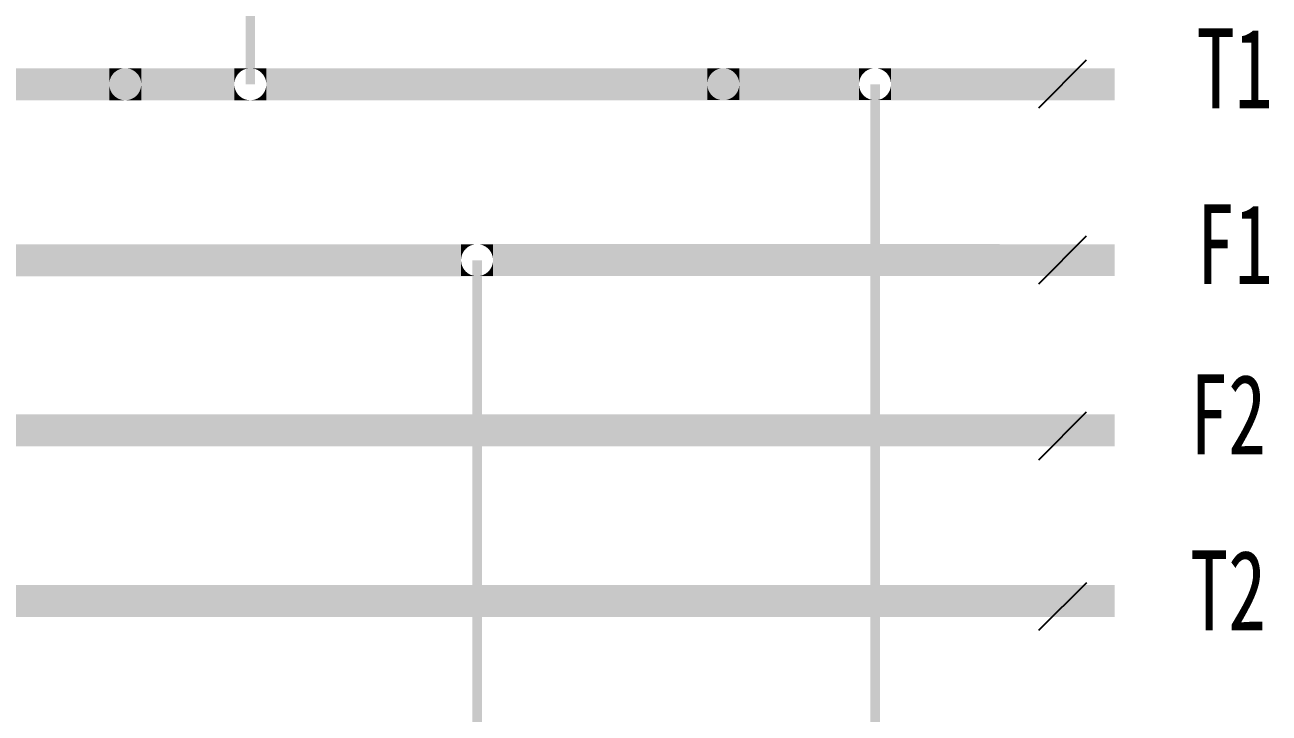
# Model space of a CAD drawing. Header units: millimetres. Extents: x 10667 to 23854, y -3427 to -2899.
# Drawn here: x 11952.6 to 12030.4, y -3180.7 to -3137.6 of the extents above; entities that cross this region are included whole.
import ezdxf

# ---------------------------------------------------------------- set-up
doc = ezdxf.new("R2010")
doc.units = ezdxf.units.MM
doc.header["$LTSCALE"] = 10
doc.layers.add('设备编号', color=2, linetype='Continuous')
doc.layers.add('连 接 线', color=1, linetype='Continuous')
doc.styles.add('HZ', font='SimSun.ttf', dxfattribs={"width": 0.7})

msp = doc.modelspace()

# ---------------------------------------------------------------- linework, layer by layer
at = {"layer": '连 接 线', "color": 3}
for p, q in [((12018.996, -3139.839), (12015.996, -3142.839)), ((12018.996, -3150.839), (12015.996, -3153.839)), ((12018.996, -3150.839), (12015.996, -3153.839)), ((12018.996, -3161.839), (12015.996, -3164.839)), ((12018.997, -3172.504), (12015.997, -3175.504))]:
    msp.add_line(p, q, dxfattribs=at)
at = {"layer": '连 接 线'}
for points, const_width in [([(11966.68, -3132.686), (11966.68, -3141.339)], 0.6), ([(12005.775, -3182.436), (12005.775, -3141.34)], 0.6), ([(11944.853, -3152.341), (11979.87, -3152.34)], 2), ([(11981.87, -3152.338), (12019.617, -3152.339)], 2), ([(12019.617, -3152.339), (12005.796, -3152.339)], 2), ([(11980.87, -3182.436), (11980.87, -3152.34)], 0.6), ([(11984.819, -3162.983), (11936.778, -3162.986)], 2), ([(12019.608, -3162.983), (11984.819, -3162.983)], 2), ([(12020.769, -3162.983), (12019.608, -3162.983)], 2), ([(11958.855, -3173.65), (11882.844, -3173.652)], 2), ([(12001.312, -3173.648), (11958.855, -3173.651)], 2), ([(11998.777, -3173.648), (12020.769, -3173.648)], 2), ([(12020.769, -3173.642), (12000.777, -3173.648)], 2), ([(12020.769, -3173.648), (12001.312, -3173.648)], 2)]:
    msp.add_lwpolyline(points, dxfattribs=dict(at, const_width=const_width))
at = {"layer": '连 接 线', "color": 1, "const_width": 2}
for points in [[(11932.189, -3141.339), (11961.476, -3141.339)], [(11959.855, -3141.339), (11965.682, -3141.339)], [(11967.68, -3141.339), (12001.312, -3141.339)], [(12001.312, -3141.339), (12004.776, -3141.339)], [(12006.764, -3141.339), (12020.769, -3141.339)], [(12001.897, -3152.339), (12020.769, -3152.339)]]:
    msp.add_lwpolyline(points, dxfattribs=at)
at = {"layer": '连 接 线'}
for points in [[(11957.855, -3140.34), (11958.855, -3140.34), (11957.855, -3140.343), (11958.942, -3140.343)], [(11957.855, -3140.343), (11958.767, -3140.343), (11957.855, -3140.34), (11958.855, -3140.34)], [(11957.855, -3140.343), (11958.942, -3140.343), (11957.855, -3140.355), (11959.028, -3140.355)], [(11957.855, -3140.355), (11958.681, -3140.355), (11957.855, -3140.343), (11958.767, -3140.343)], [(11957.855, -3140.374), (11958.596, -3140.374), (11957.855, -3140.355), (11958.681, -3140.355)], [(11957.855, -3140.4), (11958.513, -3140.4), (11957.855, -3140.374), (11958.596, -3140.374)], [(11957.855, -3140.433), (11958.432, -3140.433), (11957.855, -3140.4), (11958.513, -3140.4)], [(11957.855, -3140.474), (11958.355, -3140.474), (11957.855, -3140.433), (11958.432, -3140.433)], [(11957.855, -3140.52), (11958.281, -3140.52), (11957.855, -3140.474), (11958.355, -3140.474)], [(11957.855, -3140.574), (11958.212, -3140.574), (11957.855, -3140.52), (11958.281, -3140.52)], [(11957.855, -3140.633), (11958.147, -3140.633), (11957.855, -3140.574), (11958.212, -3140.574)], [(11957.855, -3140.697), (11958.088, -3140.697), (11957.855, -3140.633), (11958.147, -3140.633)], [(11957.855, -3140.766), (11958.035, -3140.766), (11957.855, -3140.697), (11958.088, -3140.697)], [(11957.855, -3140.84), (11957.989, -3140.84), (11957.855, -3140.766), (11958.035, -3140.766)], [(11957.855, -3140.917), (11957.948, -3140.917), (11957.855, -3140.84), (11957.989, -3140.84)], [(11957.855, -3140.998), (11957.915, -3140.998), (11957.855, -3140.917), (11957.948, -3140.917)], [(11958.942, -3140.343), (11959.855, -3140.343), (11958.855, -3140.34), (11959.855, -3140.34)], [(11959.028, -3140.355), (11959.855, -3140.355), (11958.942, -3140.343), (11959.855, -3140.343)], [(11959.113, -3140.374), (11959.855, -3140.374), (11959.028, -3140.355), (11959.855, -3140.355)], [(11959.197, -3140.4), (11959.855, -3140.4), (11959.113, -3140.374), (11959.855, -3140.374)], [(11959.277, -3140.433), (11959.855, -3140.433), (11959.197, -3140.4), (11959.855, -3140.4)], [(11959.355, -3140.474), (11959.855, -3140.474), (11959.277, -3140.433), (11959.855, -3140.433)], [(11959.428, -3140.52), (11959.855, -3140.52), (11959.355, -3140.474), (11959.855, -3140.474)], [(11959.497, -3140.574), (11959.855, -3140.574), (11959.428, -3140.52), (11959.855, -3140.52)], [(11959.562, -3140.633), (11959.855, -3140.633), (11959.497, -3140.574), (11959.855, -3140.574)], [(11959.621, -3140.697), (11959.855, -3140.697), (11959.562, -3140.633), (11959.855, -3140.633)], [(11959.674, -3140.766), (11959.855, -3140.766), (11959.621, -3140.697), (11959.855, -3140.697)], [(11959.721, -3140.84), (11959.855, -3140.84), (11959.674, -3140.766), (11959.855, -3140.766)], [(11959.761, -3140.917), (11959.855, -3140.917), (11959.721, -3140.84), (11959.855, -3140.84)], [(11959.794, -3140.998), (11959.855, -3140.998), (11959.761, -3140.917), (11959.855, -3140.917)], [(11966.68, -3140.339), (11965.68, -3140.339), (11966.593, -3140.342), (11965.68, -3140.342)], [(11965.68, -3140.34), (11966.68, -3140.34), (11965.68, -3140.343), (11966.767, -3140.343)], [(11965.68, -3140.343), (11966.593, -3140.343), (11965.68, -3140.34), (11966.68, -3140.34)], [(11965.68, -3140.34), (11966.68, -3140.34), (11965.68, -3140.343), (11966.767, -3140.343)], [(11965.68, -3140.343), (11966.593, -3140.343), (11965.68, -3140.34), (11966.68, -3140.34)], [(11966.593, -3140.342), (11965.68, -3140.342), (11966.507, -3140.354), (11965.68, -3140.354)], [(11965.68, -3140.343), (11966.767, -3140.343), (11965.68, -3140.355), (11966.854, -3140.355)], [(11965.68, -3140.355), (11966.507, -3140.355), (11965.68, -3140.343), (11966.593, -3140.343)], [(11965.68, -3140.343), (11966.767, -3140.343), (11965.68, -3140.355), (11966.854, -3140.355)], [(11965.68, -3140.355), (11966.507, -3140.355), (11965.68, -3140.343), (11966.593, -3140.343)], [(11966.507, -3140.354), (11965.68, -3140.354), (11966.421, -3140.373), (11965.68, -3140.373)], [(11965.68, -3140.374), (11966.421, -3140.374), (11965.68, -3140.355), (11966.507, -3140.355)], [(11965.68, -3140.374), (11966.421, -3140.374), (11965.68, -3140.355), (11966.507, -3140.355)], [(11966.421, -3140.373), (11965.68, -3140.373), (11966.338, -3140.399), (11965.68, -3140.399)], [(11965.68, -3140.4), (11966.338, -3140.4), (11965.68, -3140.374), (11966.421, -3140.374)], [(11965.68, -3140.4), (11966.338, -3140.4), (11965.68, -3140.374), (11966.421, -3140.374)], [(11966.338, -3140.399), (11965.68, -3140.399), (11966.258, -3140.432), (11965.68, -3140.432)], [(11965.68, -3140.433), (11966.258, -3140.433), (11965.68, -3140.4), (11966.338, -3140.4)], [(11965.68, -3140.433), (11966.258, -3140.433), (11965.68, -3140.4), (11966.338, -3140.4)], [(11966.258, -3140.432), (11965.68, -3140.432), (11966.18, -3140.473), (11965.68, -3140.473)], [(11965.68, -3140.474), (11966.18, -3140.474), (11965.68, -3140.433), (11966.258, -3140.433)], [(11965.68, -3140.474), (11966.18, -3140.474), (11965.68, -3140.433), (11966.258, -3140.433)], [(11966.18, -3140.473), (11965.68, -3140.473), (11966.107, -3140.519), (11965.68, -3140.519)], [(11965.68, -3140.52), (11966.107, -3140.52), (11965.68, -3140.474), (11966.18, -3140.474)], [(11965.68, -3140.52), (11966.107, -3140.52), (11965.68, -3140.474), (11966.18, -3140.474)], [(11966.107, -3140.519), (11965.68, -3140.519), (11966.037, -3140.573), (11965.68, -3140.573)], [(11965.68, -3140.574), (11966.037, -3140.574), (11965.68, -3140.52), (11966.107, -3140.52)], [(11965.68, -3140.574), (11966.037, -3140.574), (11965.68, -3140.52), (11966.107, -3140.52)], [(11966.037, -3140.573), (11965.68, -3140.573), (11965.973, -3140.632), (11965.68, -3140.632)], [(11965.68, -3140.633), (11965.973, -3140.633), (11965.68, -3140.574), (11966.037, -3140.574)], [(11965.68, -3140.633), (11965.973, -3140.633), (11965.68, -3140.574), (11966.037, -3140.574)], [(11965.973, -3140.632), (11965.68, -3140.632), (11965.914, -3140.696), (11965.68, -3140.696)], [(11965.68, -3140.697), (11965.914, -3140.697), (11965.68, -3140.633), (11965.973, -3140.633)], [(11965.68, -3140.697), (11965.914, -3140.697), (11965.68, -3140.633), (11965.973, -3140.633)], [(11965.914, -3140.696), (11965.68, -3140.696), (11965.861, -3140.765), (11965.68, -3140.765)], [(11965.68, -3140.766), (11965.861, -3140.766), (11965.68, -3140.697), (11965.914, -3140.697)], [(11965.68, -3140.766), (11965.861, -3140.766), (11965.68, -3140.697), (11965.914, -3140.697)], [(11965.861, -3140.765), (11965.68, -3140.765), (11965.814, -3140.839), (11965.68, -3140.839)], [(11965.68, -3140.84), (11965.814, -3140.84), (11965.68, -3140.766), (11965.861, -3140.766)], [(11965.68, -3140.84), (11965.814, -3140.84), (11965.68, -3140.766), (11965.861, -3140.766)], [(11965.814, -3140.839), (11965.68, -3140.839), (11965.774, -3140.916), (11965.68, -3140.916)], [(11965.68, -3140.917), (11965.774, -3140.917), (11965.68, -3140.84), (11965.814, -3140.84)], [(11965.68, -3140.917), (11965.774, -3140.917), (11965.68, -3140.84), (11965.814, -3140.84)], [(11965.774, -3140.916), (11965.68, -3140.916), (11965.741, -3140.997), (11965.68, -3140.997)], [(11965.68, -3140.998), (11965.741, -3140.998), (11965.68, -3140.917), (11965.774, -3140.917)], [(11965.68, -3140.998), (11965.741, -3140.998), (11965.68, -3140.917), (11965.774, -3140.917)], [(11967.68, -3140.342), (11966.767, -3140.342), (11967.68, -3140.339), (11966.68, -3140.339)], [(11966.767, -3140.343), (11967.68, -3140.343), (11966.68, -3140.34), (11967.68, -3140.34)], [(11966.767, -3140.343), (11967.68, -3140.343), (11966.68, -3140.34), (11967.68, -3140.34)], [(11967.68, -3140.354), (11966.854, -3140.354), (11967.68, -3140.342), (11966.767, -3140.342)], [(11966.854, -3140.355), (11967.68, -3140.355), (11966.767, -3140.343), (11967.68, -3140.343)], [(11966.854, -3140.355), (11967.68, -3140.355), (11966.767, -3140.343), (11967.68, -3140.343)], [(11967.68, -3140.373), (11966.939, -3140.373), (11967.68, -3140.354), (11966.854, -3140.354)], [(11966.939, -3140.374), (11967.68, -3140.374), (11966.854, -3140.355), (11967.68, -3140.355)], [(11966.939, -3140.374), (11967.68, -3140.374), (11966.854, -3140.355), (11967.68, -3140.355)], [(11967.68, -3140.399), (11967.022, -3140.399), (11967.68, -3140.373), (11966.939, -3140.373)], [(11967.022, -3140.4), (11967.68, -3140.4), (11966.939, -3140.374), (11967.68, -3140.374)], [(11967.022, -3140.4), (11967.68, -3140.4), (11966.939, -3140.374), (11967.68, -3140.374)], [(11967.68, -3140.432), (11967.103, -3140.432), (11967.68, -3140.399), (11967.022, -3140.399)], [(11967.103, -3140.433), (11967.68, -3140.433), (11967.022, -3140.4), (11967.68, -3140.4)], [(11967.103, -3140.433), (11967.68, -3140.433), (11967.022, -3140.4), (11967.68, -3140.4)], [(11967.68, -3140.473), (11967.18, -3140.473), (11967.68, -3140.432), (11967.103, -3140.432)], [(11967.18, -3140.474), (11967.68, -3140.474), (11967.103, -3140.433), (11967.68, -3140.433)], [(11967.18, -3140.474), (11967.68, -3140.474), (11967.103, -3140.433), (11967.68, -3140.433)], [(11967.68, -3140.519), (11967.254, -3140.519), (11967.68, -3140.473), (11967.18, -3140.473)], [(11967.254, -3140.52), (11967.68, -3140.52), (11967.18, -3140.474), (11967.68, -3140.474)], [(11967.254, -3140.52), (11967.68, -3140.52), (11967.18, -3140.474), (11967.68, -3140.474)], [(11967.68, -3140.573), (11967.323, -3140.573), (11967.68, -3140.519), (11967.254, -3140.519)], [(11967.323, -3140.574), (11967.68, -3140.574), (11967.254, -3140.52), (11967.68, -3140.52)], [(11967.323, -3140.574), (11967.68, -3140.574), (11967.254, -3140.52), (11967.68, -3140.52)], [(11967.68, -3140.632), (11967.387, -3140.632), (11967.68, -3140.573), (11967.323, -3140.573)], [(11967.387, -3140.633), (11967.68, -3140.633), (11967.323, -3140.574), (11967.68, -3140.574)], [(11967.387, -3140.633), (11967.68, -3140.633), (11967.323, -3140.574), (11967.68, -3140.574)], [(11967.68, -3140.696), (11967.446, -3140.696), (11967.68, -3140.632), (11967.387, -3140.632)], [(11967.446, -3140.697), (11967.68, -3140.697), (11967.387, -3140.633), (11967.68, -3140.633)], [(11967.446, -3140.697), (11967.68, -3140.697), (11967.387, -3140.633), (11967.68, -3140.633)], [(11967.68, -3140.765), (11967.499, -3140.765), (11967.68, -3140.696), (11967.446, -3140.696)], [(11967.499, -3140.766), (11967.68, -3140.766), (11967.446, -3140.697), (11967.68, -3140.697)], [(11967.499, -3140.766), (11967.68, -3140.766), (11967.446, -3140.697), (11967.68, -3140.697)], [(11967.68, -3140.839), (11967.546, -3140.839), (11967.68, -3140.765), (11967.499, -3140.765)], [(11967.546, -3140.84), (11967.68, -3140.84), (11967.499, -3140.766), (11967.68, -3140.766)], [(11967.546, -3140.84), (11967.68, -3140.84), (11967.499, -3140.766), (11967.68, -3140.766)], [(11967.68, -3140.916), (11967.587, -3140.916), (11967.68, -3140.839), (11967.546, -3140.839)], [(11967.587, -3140.917), (11967.68, -3140.917), (11967.546, -3140.84), (11967.68, -3140.84)], [(11967.587, -3140.917), (11967.68, -3140.917), (11967.546, -3140.84), (11967.68, -3140.84)], [(11967.68, -3140.997), (11967.62, -3140.997), (11967.68, -3140.916), (11967.587, -3140.916)], [(11967.62, -3140.998), (11967.68, -3140.998), (11967.587, -3140.917), (11967.68, -3140.917)], [(11967.62, -3140.998), (11967.68, -3140.998), (11967.587, -3140.917), (11967.68, -3140.917)], [(11995.279, -3140.339), (11996.279, -3140.339), (11995.279, -3140.342), (11996.366, -3140.342)], [(11995.279, -3140.342), (11996.192, -3140.342), (11995.279, -3140.339), (11996.279, -3140.339)], [(11995.279, -3140.342), (11996.366, -3140.342), (11995.279, -3140.354), (11996.452, -3140.354)], [(11995.279, -3140.354), (11996.105, -3140.354), (11995.279, -3140.342), (11996.192, -3140.342)], [(11995.279, -3140.373), (11996.02, -3140.373), (11995.279, -3140.354), (11996.105, -3140.354)], [(11995.279, -3140.399), (11995.937, -3140.399), (11995.279, -3140.373), (11996.02, -3140.373)], [(11995.279, -3140.432), (11995.856, -3140.432), (11995.279, -3140.399), (11995.937, -3140.399)], [(11995.279, -3140.473), (11995.779, -3140.473), (11995.279, -3140.432), (11995.856, -3140.432)], [(11995.279, -3140.519), (11995.705, -3140.519), (11995.279, -3140.473), (11995.779, -3140.473)], [(11995.279, -3140.573), (11995.636, -3140.573), (11995.279, -3140.519), (11995.705, -3140.519)], [(11995.279, -3140.632), (11995.572, -3140.632), (11995.279, -3140.573), (11995.636, -3140.573)], [(11995.279, -3140.696), (11995.513, -3140.696), (11995.279, -3140.632), (11995.572, -3140.632)], [(11995.279, -3140.765), (11995.46, -3140.765), (11995.279, -3140.696), (11995.513, -3140.696)], [(11995.279, -3140.839), (11995.413, -3140.839), (11995.279, -3140.765), (11995.46, -3140.765)], [(11995.279, -3140.916), (11995.372, -3140.916), (11995.279, -3140.839), (11995.413, -3140.839)], [(11995.279, -3140.997), (11995.339, -3140.997), (11995.279, -3140.916), (11995.372, -3140.916)], [(11996.366, -3140.342), (11997.279, -3140.342), (11996.279, -3140.339), (11997.279, -3140.339)], [(11996.452, -3140.354), (11997.279, -3140.354), (11996.366, -3140.342), (11997.279, -3140.342)], [(11996.538, -3140.373), (11997.279, -3140.373), (11996.452, -3140.354), (11997.279, -3140.354)], [(11996.621, -3140.399), (11997.279, -3140.399), (11996.538, -3140.373), (11997.279, -3140.373)], [(11996.701, -3140.432), (11997.279, -3140.432), (11996.621, -3140.399), (11997.279, -3140.399)], [(11996.779, -3140.473), (11997.279, -3140.473), (11996.701, -3140.432), (11997.279, -3140.432)], [(11996.852, -3140.519), (11997.279, -3140.519), (11996.779, -3140.473), (11997.279, -3140.473)], [(11996.922, -3140.573), (11997.279, -3140.573), (11996.852, -3140.519), (11997.279, -3140.519)], [(11996.986, -3140.632), (11997.279, -3140.632), (11996.922, -3140.573), (11997.279, -3140.573)], [(11997.045, -3140.696), (11997.279, -3140.696), (11996.986, -3140.632), (11997.279, -3140.632)], [(11997.098, -3140.765), (11997.279, -3140.765), (11997.045, -3140.696), (11997.279, -3140.696)], [(11997.145, -3140.839), (11997.279, -3140.839), (11997.098, -3140.765), (11997.279, -3140.765)], [(11997.185, -3140.916), (11997.279, -3140.916), (11997.145, -3140.839), (11997.279, -3140.839)], [(11997.218, -3140.997), (11997.279, -3140.997), (11997.185, -3140.916), (11997.279, -3140.916)], [(12004.774, -3140.339), (12005.774, -3140.339), (12004.774, -3140.342), (12005.861, -3140.342)], [(12004.774, -3140.342), (12005.687, -3140.342), (12004.774, -3140.339), (12005.774, -3140.339)], [(12004.774, -3140.342), (12005.861, -3140.342), (12004.774, -3140.354), (12005.948, -3140.354)], [(12004.774, -3140.354), (12005.6, -3140.354), (12004.774, -3140.342), (12005.687, -3140.342)], [(12004.774, -3140.373), (12005.515, -3140.373), (12004.774, -3140.354), (12005.6, -3140.354)], [(12004.774, -3140.399), (12005.432, -3140.399), (12004.774, -3140.373), (12005.515, -3140.373)], [(12004.774, -3140.432), (12005.351, -3140.432), (12004.774, -3140.399), (12005.432, -3140.399)], [(12004.774, -3140.473), (12005.274, -3140.473), (12004.774, -3140.432), (12005.351, -3140.432)], [(12004.774, -3140.519), (12005.2, -3140.519), (12004.774, -3140.473), (12005.274, -3140.473)], [(12004.774, -3140.573), (12005.131, -3140.573), (12004.774, -3140.519), (12005.2, -3140.519)], [(12004.774, -3140.632), (12005.067, -3140.632), (12004.774, -3140.573), (12005.131, -3140.573)], [(12004.774, -3140.696), (12005.008, -3140.696), (12004.774, -3140.632), (12005.067, -3140.632)], [(12004.774, -3140.765), (12004.955, -3140.765), (12004.774, -3140.696), (12005.008, -3140.696)], [(12004.774, -3140.839), (12004.908, -3140.839), (12004.774, -3140.765), (12004.955, -3140.765)], [(12004.774, -3140.916), (12004.868, -3140.916), (12004.774, -3140.839), (12004.908, -3140.839)], [(12004.774, -3140.997), (12004.834, -3140.997), (12004.774, -3140.916), (12004.868, -3140.916)], [(12005.861, -3140.342), (12006.774, -3140.342), (12005.774, -3140.339), (12006.774, -3140.339)], [(12005.948, -3140.354), (12006.774, -3140.354), (12005.861, -3140.342), (12006.774, -3140.342)], [(12006.033, -3140.373), (12006.774, -3140.373), (12005.948, -3140.354), (12006.774, -3140.354)], [(12006.116, -3140.399), (12006.774, -3140.399), (12006.033, -3140.373), (12006.774, -3140.373)], [(12006.197, -3140.432), (12006.774, -3140.432), (12006.116, -3140.399), (12006.774, -3140.399)], [(12006.274, -3140.473), (12006.774, -3140.473), (12006.197, -3140.432), (12006.774, -3140.432)], [(12006.347, -3140.519), (12006.774, -3140.519), (12006.274, -3140.473), (12006.774, -3140.473)], [(12006.417, -3140.573), (12006.774, -3140.573), (12006.347, -3140.519), (12006.774, -3140.519)], [(12006.481, -3140.632), (12006.774, -3140.632), (12006.417, -3140.573), (12006.774, -3140.573)], [(12006.54, -3140.696), (12006.774, -3140.696), (12006.481, -3140.632), (12006.774, -3140.632)], [(12006.593, -3140.765), (12006.774, -3140.765), (12006.54, -3140.696), (12006.774, -3140.696)], [(12006.64, -3140.839), (12006.774, -3140.839), (12006.593, -3140.765), (12006.774, -3140.765)], [(12006.68, -3140.916), (12006.774, -3140.916), (12006.64, -3140.839), (12006.774, -3140.839)], [(12006.714, -3140.997), (12006.774, -3140.997), (12006.68, -3140.916), (12006.774, -3140.916)], [(11957.855, -3141.081), (11957.889, -3141.081), (11957.855, -3140.998), (11957.915, -3140.998)], [(11957.855, -3141.166), (11957.87, -3141.166), (11957.855, -3141.081), (11957.889, -3141.081)], [(11957.855, -3141.252), (11957.858, -3141.252), (11957.855, -3141.166), (11957.87, -3141.166)], [(11957.855, -3141.34), (11957.855, -3141.34), (11957.855, -3141.252), (11957.858, -3141.252)], [(11957.855, -3141.34), (11957.855, -3141.34), (11957.855, -3141.427), (11957.858, -3141.427)], [(11957.855, -3141.427), (11957.858, -3141.427), (11957.855, -3141.513), (11957.87, -3141.513)], [(11957.855, -3141.513), (11957.87, -3141.513), (11957.855, -3141.598), (11957.889, -3141.598)], [(11957.855, -3141.598), (11957.889, -3141.598), (11957.855, -3141.682), (11957.915, -3141.682)], [(11957.855, -3141.682), (11957.915, -3141.682), (11957.855, -3141.762), (11957.948, -3141.762)], [(11959.761, -3141.762), (11959.855, -3141.762), (11959.794, -3141.682), (11959.855, -3141.682)], [(11959.82, -3141.081), (11959.855, -3141.081), (11959.794, -3140.998), (11959.855, -3140.998)], [(11959.794, -3141.682), (11959.855, -3141.682), (11959.82, -3141.598), (11959.855, -3141.598)], [(11959.839, -3141.166), (11959.855, -3141.166), (11959.82, -3141.081), (11959.855, -3141.081)], [(11959.82, -3141.598), (11959.855, -3141.598), (11959.839, -3141.513), (11959.855, -3141.513)], [(11959.851, -3141.252), (11959.855, -3141.252), (11959.839, -3141.166), (11959.855, -3141.166)], [(11959.839, -3141.513), (11959.855, -3141.513), (11959.851, -3141.427), (11959.855, -3141.427)], [(11959.855, -3141.34), (11959.855, -3141.34), (11959.851, -3141.252), (11959.855, -3141.252)], [(11959.851, -3141.427), (11959.855, -3141.427), (11959.855, -3141.34)], [(11965.741, -3140.997), (11965.68, -3140.997), (11965.714, -3141.08), (11965.68, -3141.08)], [(11965.68, -3141.081), (11965.714, -3141.081), (11965.68, -3140.998), (11965.741, -3140.998)], [(11965.68, -3141.081), (11965.714, -3141.081), (11965.68, -3140.998), (11965.741, -3140.998)], [(11965.714, -3141.08), (11965.68, -3141.08), (11965.695, -3141.165), (11965.68, -3141.165)], [(11965.68, -3141.166), (11965.695, -3141.166), (11965.68, -3141.081), (11965.714, -3141.081)], [(11965.68, -3141.166), (11965.695, -3141.166), (11965.68, -3141.081), (11965.714, -3141.081)], [(11965.695, -3141.165), (11965.68, -3141.165), (11965.684, -3141.251), (11965.68, -3141.251)], [(11965.68, -3141.252), (11965.684, -3141.252), (11965.68, -3141.166), (11965.695, -3141.166)], [(11965.68, -3141.252), (11965.684, -3141.252), (11965.68, -3141.166), (11965.695, -3141.166)], [(11965.684, -3141.251), (11965.68, -3141.251), (11965.68, -3141.339)], [(11965.68, -3141.34), (11965.68, -3141.34), (11965.68, -3141.252), (11965.684, -3141.252)], [(11965.68, -3141.34), (11965.68, -3141.34), (11965.68, -3141.252), (11965.684, -3141.252)], [(11965.68, -3141.339), (11965.68, -3141.339), (11965.684, -3141.426), (11965.68, -3141.426)], [(11965.68, -3141.34), (11965.68, -3141.34), (11965.68, -3141.427), (11965.684, -3141.427)], [(11965.68, -3141.34), (11965.68, -3141.34), (11965.68, -3141.427), (11965.684, -3141.427)], [(11965.684, -3141.426), (11965.68, -3141.426), (11965.695, -3141.512), (11965.68, -3141.512)], [(11965.68, -3141.427), (11965.684, -3141.427), (11965.68, -3141.513), (11965.695, -3141.513)], [(11965.68, -3141.427), (11965.684, -3141.427), (11965.68, -3141.513), (11965.695, -3141.513)], [(11965.695, -3141.512), (11965.68, -3141.512), (11965.714, -3141.597), (11965.68, -3141.597)], [(11965.68, -3141.513), (11965.695, -3141.513), (11965.68, -3141.598), (11965.714, -3141.598)], [(11965.68, -3141.513), (11965.695, -3141.513), (11965.68, -3141.598), (11965.714, -3141.598)], [(11965.714, -3141.597), (11965.68, -3141.597), (11965.741, -3141.681), (11965.68, -3141.681)], [(11965.68, -3141.598), (11965.714, -3141.598), (11965.68, -3141.682), (11965.741, -3141.682)], [(11965.68, -3141.598), (11965.714, -3141.598), (11965.68, -3141.682), (11965.741, -3141.682)], [(11965.741, -3141.681), (11965.68, -3141.681), (11965.774, -3141.761), (11965.68, -3141.761)], [(11965.68, -3141.682), (11965.741, -3141.682), (11965.68, -3141.762), (11965.774, -3141.762)], [(11965.68, -3141.682), (11965.741, -3141.682), (11965.68, -3141.762), (11965.774, -3141.762)], [(11967.68, -3141.681), (11967.62, -3141.681), (11967.68, -3141.761), (11967.587, -3141.761)], [(11967.587, -3141.762), (11967.68, -3141.762), (11967.62, -3141.682), (11967.68, -3141.682)], [(11967.587, -3141.762), (11967.68, -3141.762), (11967.62, -3141.682), (11967.68, -3141.682)], [(11967.68, -3141.08), (11967.646, -3141.08), (11967.68, -3140.997), (11967.62, -3140.997)], [(11967.646, -3141.081), (11967.68, -3141.081), (11967.62, -3140.998), (11967.68, -3140.998)], [(11967.646, -3141.081), (11967.68, -3141.081), (11967.62, -3140.998), (11967.68, -3140.998)], [(11967.68, -3141.597), (11967.646, -3141.597), (11967.68, -3141.681), (11967.62, -3141.681)], [(11967.62, -3141.682), (11967.68, -3141.682), (11967.646, -3141.598), (11967.68, -3141.598)], [(11967.62, -3141.682), (11967.68, -3141.682), (11967.646, -3141.598), (11967.68, -3141.598)], [(11967.68, -3141.165), (11967.665, -3141.165), (11967.68, -3141.08), (11967.646, -3141.08)], [(11967.665, -3141.166), (11967.68, -3141.166), (11967.646, -3141.081), (11967.68, -3141.081)], [(11967.665, -3141.166), (11967.68, -3141.166), (11967.646, -3141.081), (11967.68, -3141.081)], [(11967.68, -3141.512), (11967.665, -3141.512), (11967.68, -3141.597), (11967.646, -3141.597)], [(11967.646, -3141.598), (11967.68, -3141.598), (11967.665, -3141.513), (11967.68, -3141.513)], [(11967.646, -3141.598), (11967.68, -3141.598), (11967.665, -3141.513), (11967.68, -3141.513)], [(11967.68, -3141.251), (11967.676, -3141.251), (11967.68, -3141.165), (11967.665, -3141.165)], [(11967.676, -3141.252), (11967.68, -3141.252), (11967.665, -3141.166), (11967.68, -3141.166)], [(11967.676, -3141.252), (11967.68, -3141.252), (11967.665, -3141.166), (11967.68, -3141.166)], [(11967.68, -3141.426), (11967.676, -3141.426), (11967.68, -3141.512), (11967.665, -3141.512)], [(11967.665, -3141.513), (11967.68, -3141.513), (11967.676, -3141.427), (11967.68, -3141.427)], [(11967.665, -3141.513), (11967.68, -3141.513), (11967.676, -3141.427), (11967.68, -3141.427)], [(11967.68, -3141.339), (11967.68, -3141.339), (11967.68, -3141.251), (11967.676, -3141.251)], [(11967.68, -3141.34), (11967.68, -3141.34), (11967.676, -3141.252), (11967.68, -3141.252)], [(11967.68, -3141.34), (11967.68, -3141.34), (11967.676, -3141.252), (11967.68, -3141.252)], [(11967.68, -3141.339), (11967.68, -3141.339), (11967.68, -3141.426), (11967.676, -3141.426)], [(11967.676, -3141.427), (11967.68, -3141.427), (11967.68, -3141.34)], [(11967.676, -3141.427), (11967.68, -3141.427), (11967.68, -3141.34)], [(11995.279, -3141.08), (11995.313, -3141.08), (11995.279, -3140.997), (11995.339, -3140.997)], [(11995.279, -3141.165), (11995.294, -3141.165), (11995.279, -3141.08), (11995.313, -3141.08)], [(11995.279, -3141.251), (11995.283, -3141.251), (11995.279, -3141.165), (11995.294, -3141.165)], [(11995.279, -3141.339), (11995.279, -3141.339), (11995.279, -3141.251), (11995.283, -3141.251)], [(11995.279, -3141.339), (11995.279, -3141.339), (11995.279, -3141.426), (11995.283, -3141.426)], [(11995.279, -3141.426), (11995.283, -3141.426), (11995.279, -3141.512), (11995.294, -3141.512)], [(11995.279, -3141.512), (11995.294, -3141.512), (11995.279, -3141.597), (11995.313, -3141.597)], [(11995.279, -3141.597), (11995.313, -3141.597), (11995.279, -3141.681), (11995.339, -3141.681)], [(11995.279, -3141.681), (11995.339, -3141.681), (11995.279, -3141.761), (11995.372, -3141.761)], [(11997.185, -3141.761), (11997.279, -3141.761), (11997.218, -3141.681), (11997.279, -3141.681)], [(11997.245, -3141.08), (11997.279, -3141.08), (11997.218, -3140.997), (11997.279, -3140.997)], [(11997.218, -3141.681), (11997.279, -3141.681), (11997.245, -3141.597), (11997.279, -3141.597)], [(11997.264, -3141.165), (11997.279, -3141.165), (11997.245, -3141.08), (11997.279, -3141.08)], [(11997.245, -3141.597), (11997.279, -3141.597), (11997.264, -3141.512), (11997.279, -3141.512)], [(11997.275, -3141.251), (11997.279, -3141.251), (11997.264, -3141.165), (11997.279, -3141.165)], [(11997.264, -3141.512), (11997.279, -3141.512), (11997.275, -3141.426), (11997.279, -3141.426)], [(11997.279, -3141.339), (11997.279, -3141.339), (11997.275, -3141.251), (11997.279, -3141.251)], [(11997.275, -3141.426), (11997.279, -3141.426), (11997.279, -3141.339)], [(12004.774, -3141.08), (12004.808, -3141.08), (12004.774, -3140.997), (12004.834, -3140.997)], [(12004.774, -3141.165), (12004.789, -3141.165), (12004.774, -3141.08), (12004.808, -3141.08)], [(12004.774, -3141.251), (12004.778, -3141.251), (12004.774, -3141.165), (12004.789, -3141.165)], [(12004.774, -3141.339), (12004.774, -3141.339), (12004.774, -3141.251), (12004.778, -3141.251)], [(12004.774, -3141.339), (12004.774, -3141.339), (12004.774, -3141.426), (12004.778, -3141.426)], [(12004.774, -3141.426), (12004.778, -3141.426), (12004.774, -3141.512), (12004.789, -3141.512)], [(12004.774, -3141.512), (12004.789, -3141.512), (12004.774, -3141.597), (12004.808, -3141.597)], [(12004.774, -3141.597), (12004.808, -3141.597), (12004.774, -3141.681), (12004.834, -3141.681)], [(12004.774, -3141.681), (12004.834, -3141.681), (12004.774, -3141.761), (12004.868, -3141.761)], [(12006.68, -3141.761), (12006.774, -3141.761), (12006.714, -3141.681), (12006.774, -3141.681)], [(12006.74, -3141.08), (12006.774, -3141.08), (12006.714, -3140.997), (12006.774, -3140.997)], [(12006.714, -3141.681), (12006.774, -3141.681), (12006.74, -3141.597), (12006.774, -3141.597)], [(12006.759, -3141.165), (12006.774, -3141.165), (12006.74, -3141.08), (12006.774, -3141.08)], [(12006.74, -3141.597), (12006.774, -3141.597), (12006.759, -3141.512), (12006.774, -3141.512)], [(12006.77, -3141.251), (12006.774, -3141.251), (12006.759, -3141.165), (12006.774, -3141.165)], [(12006.759, -3141.512), (12006.774, -3141.512), (12006.77, -3141.426), (12006.774, -3141.426)], [(12006.774, -3141.339), (12006.774, -3141.339), (12006.77, -3141.251), (12006.774, -3141.251)], [(12006.77, -3141.426), (12006.774, -3141.426), (12006.774, -3141.339)], [(11957.855, -3141.762), (11957.948, -3141.762), (11957.855, -3141.84), (11957.989, -3141.84)], [(11957.855, -3141.84), (11957.989, -3141.84), (11957.855, -3141.913), (11958.035, -3141.913)], [(11957.855, -3141.913), (11958.035, -3141.913), (11957.855, -3141.982), (11958.088, -3141.982)], [(11957.855, -3141.982), (11958.088, -3141.982), (11957.855, -3142.047), (11958.147, -3142.047)], [(11957.855, -3142.047), (11958.147, -3142.047), (11957.855, -3142.106), (11958.212, -3142.106)], [(11957.855, -3142.106), (11958.212, -3142.106), (11957.855, -3142.159), (11958.281, -3142.159)], [(11957.855, -3142.159), (11958.281, -3142.159), (11957.855, -3142.206), (11958.355, -3142.206)], [(11957.855, -3142.206), (11958.355, -3142.206), (11957.855, -3142.246), (11958.432, -3142.246)], [(11957.855, -3142.246), (11958.432, -3142.246), (11957.855, -3142.279), (11958.513, -3142.279)], [(11957.855, -3142.279), (11958.513, -3142.279), (11957.855, -3142.306), (11958.596, -3142.306)], [(11957.855, -3142.306), (11958.596, -3142.306), (11957.855, -3142.324), (11958.681, -3142.324)], [(11957.855, -3142.324), (11958.681, -3142.324), (11957.855, -3142.336), (11958.767, -3142.336)], [(11957.855, -3142.336), (11958.767, -3142.336), (11957.855, -3142.34), (11958.855, -3142.34)], [(11958.855, -3142.34), (11959.855, -3142.34), (11958.942, -3142.336), (11959.855, -3142.336)], [(11958.942, -3142.336), (11959.855, -3142.336), (11959.028, -3142.324), (11959.855, -3142.324)], [(11959.028, -3142.324), (11959.855, -3142.324), (11959.113, -3142.306), (11959.855, -3142.306)], [(11959.113, -3142.306), (11959.855, -3142.306), (11959.197, -3142.279), (11959.855, -3142.279)], [(11959.197, -3142.279), (11959.855, -3142.279), (11959.277, -3142.246), (11959.855, -3142.246)], [(11959.277, -3142.246), (11959.855, -3142.246), (11959.355, -3142.206), (11959.855, -3142.206)], [(11959.355, -3142.206), (11959.855, -3142.206), (11959.428, -3142.159), (11959.855, -3142.159)], [(11959.428, -3142.159), (11959.855, -3142.159), (11959.497, -3142.106), (11959.855, -3142.106)], [(11959.497, -3142.106), (11959.855, -3142.106), (11959.562, -3142.047), (11959.855, -3142.047)], [(11959.562, -3142.047), (11959.855, -3142.047), (11959.621, -3141.982), (11959.855, -3141.982)], [(11959.621, -3141.982), (11959.855, -3141.982), (11959.674, -3141.913), (11959.855, -3141.913)], [(11959.674, -3141.913), (11959.855, -3141.913), (11959.721, -3141.84), (11959.855, -3141.84)], [(11959.721, -3141.84), (11959.855, -3141.84), (11959.761, -3141.762), (11959.855, -3141.762)], [(11965.774, -3141.761), (11965.68, -3141.761), (11965.814, -3141.839), (11965.68, -3141.839)], [(11965.68, -3141.762), (11965.774, -3141.762), (11965.68, -3141.84), (11965.814, -3141.84)], [(11965.68, -3141.762), (11965.774, -3141.762), (11965.68, -3141.84), (11965.814, -3141.84)], [(11965.814, -3141.839), (11965.68, -3141.839), (11965.861, -3141.912), (11965.68, -3141.912)], [(11965.68, -3141.84), (11965.814, -3141.84), (11965.68, -3141.913), (11965.861, -3141.913)], [(11965.68, -3141.84), (11965.814, -3141.84), (11965.68, -3141.913), (11965.861, -3141.913)], [(11965.861, -3141.912), (11965.68, -3141.912), (11965.914, -3141.981), (11965.68, -3141.981)], [(11965.68, -3141.913), (11965.861, -3141.913), (11965.68, -3141.982), (11965.914, -3141.982)], [(11965.68, -3141.913), (11965.861, -3141.913), (11965.68, -3141.982), (11965.914, -3141.982)], [(11965.914, -3141.981), (11965.68, -3141.981), (11965.973, -3142.046), (11965.68, -3142.046)], [(11965.68, -3141.982), (11965.914, -3141.982), (11965.68, -3142.047), (11965.973, -3142.047)], [(11965.68, -3141.982), (11965.914, -3141.982), (11965.68, -3142.047), (11965.973, -3142.047)], [(11965.973, -3142.046), (11965.68, -3142.046), (11966.037, -3142.105), (11965.68, -3142.105)], [(11965.68, -3142.047), (11965.973, -3142.047), (11965.68, -3142.106), (11966.037, -3142.106)], [(11965.68, -3142.047), (11965.973, -3142.047), (11965.68, -3142.106), (11966.037, -3142.106)], [(11966.037, -3142.105), (11965.68, -3142.105), (11966.107, -3142.158), (11965.68, -3142.158)], [(11965.68, -3142.106), (11966.037, -3142.106), (11965.68, -3142.159), (11966.107, -3142.159)], [(11965.68, -3142.106), (11966.037, -3142.106), (11965.68, -3142.159), (11966.107, -3142.159)], [(11966.107, -3142.158), (11965.68, -3142.158), (11966.18, -3142.205), (11965.68, -3142.205)], [(11965.68, -3142.159), (11966.107, -3142.159), (11965.68, -3142.206), (11966.18, -3142.206)], [(11965.68, -3142.159), (11966.107, -3142.159), (11965.68, -3142.206), (11966.18, -3142.206)], [(11966.18, -3142.205), (11965.68, -3142.205), (11966.258, -3142.245), (11965.68, -3142.245)], [(11965.68, -3142.206), (11966.18, -3142.206), (11965.68, -3142.246), (11966.258, -3142.246)], [(11965.68, -3142.206), (11966.18, -3142.206), (11965.68, -3142.246), (11966.258, -3142.246)], [(11966.258, -3142.245), (11965.68, -3142.245), (11966.338, -3142.278), (11965.68, -3142.278)], [(11965.68, -3142.246), (11966.258, -3142.246), (11965.68, -3142.279), (11966.338, -3142.279)], [(11965.68, -3142.246), (11966.258, -3142.246), (11965.68, -3142.279), (11966.338, -3142.279)], [(11966.338, -3142.278), (11965.68, -3142.278), (11966.421, -3142.305), (11965.68, -3142.305)], [(11965.68, -3142.279), (11966.338, -3142.279), (11965.68, -3142.306), (11966.421, -3142.306)], [(11965.68, -3142.279), (11966.338, -3142.279), (11965.68, -3142.306), (11966.421, -3142.306)], [(11966.421, -3142.305), (11965.68, -3142.305), (11966.507, -3142.323), (11965.68, -3142.323)], [(11965.68, -3142.306), (11966.421, -3142.306), (11965.68, -3142.324), (11966.507, -3142.324)], [(11965.68, -3142.306), (11966.421, -3142.306), (11965.68, -3142.324), (11966.507, -3142.324)], [(11966.507, -3142.323), (11965.68, -3142.323), (11966.593, -3142.335), (11965.68, -3142.335)], [(11965.68, -3142.324), (11966.507, -3142.324), (11965.68, -3142.336), (11966.593, -3142.336)], [(11965.68, -3142.324), (11966.507, -3142.324), (11965.68, -3142.336), (11966.593, -3142.336)], [(11966.593, -3142.335), (11965.68, -3142.335), (11966.68, -3142.339), (11965.68, -3142.339)], [(11965.68, -3142.336), (11966.593, -3142.336), (11965.68, -3142.34), (11966.68, -3142.34)], [(11965.68, -3142.336), (11966.593, -3142.336), (11965.68, -3142.34), (11966.68, -3142.34)], [(11967.68, -3142.335), (11966.593, -3142.335), (11967.68, -3142.323), (11966.507, -3142.323)], [(11967.68, -3142.339), (11966.68, -3142.339), (11967.68, -3142.335), (11966.593, -3142.335)], [(11967.68, -3142.335), (11966.767, -3142.335), (11967.68, -3142.339), (11966.68, -3142.339)], [(11966.68, -3142.34), (11967.68, -3142.34), (11966.767, -3142.336), (11967.68, -3142.336)], [(11966.68, -3142.34), (11967.68, -3142.34), (11966.767, -3142.336), (11967.68, -3142.336)], [(11967.68, -3142.323), (11966.854, -3142.323), (11967.68, -3142.335), (11966.767, -3142.335)], [(11966.767, -3142.336), (11967.68, -3142.336), (11966.854, -3142.324), (11967.68, -3142.324)], [(11966.767, -3142.336), (11967.68, -3142.336), (11966.854, -3142.324), (11967.68, -3142.324)], [(11967.68, -3142.305), (11966.939, -3142.305), (11967.68, -3142.323), (11966.854, -3142.323)], [(11966.854, -3142.324), (11967.68, -3142.324), (11966.939, -3142.306), (11967.68, -3142.306)], [(11966.854, -3142.324), (11967.68, -3142.324), (11966.939, -3142.306), (11967.68, -3142.306)], [(11967.68, -3142.278), (11967.022, -3142.278), (11967.68, -3142.305), (11966.939, -3142.305)], [(11966.939, -3142.306), (11967.68, -3142.306), (11967.022, -3142.279), (11967.68, -3142.279)], [(11966.939, -3142.306), (11967.68, -3142.306), (11967.022, -3142.279), (11967.68, -3142.279)], [(11967.68, -3142.245), (11967.103, -3142.245), (11967.68, -3142.278), (11967.022, -3142.278)], [(11967.022, -3142.279), (11967.68, -3142.279), (11967.103, -3142.246), (11967.68, -3142.246)], [(11967.022, -3142.279), (11967.68, -3142.279), (11967.103, -3142.246), (11967.68, -3142.246)], [(11967.68, -3142.205), (11967.18, -3142.205), (11967.68, -3142.245), (11967.103, -3142.245)], [(11967.103, -3142.246), (11967.68, -3142.246), (11967.18, -3142.206), (11967.68, -3142.206)], [(11967.103, -3142.246), (11967.68, -3142.246), (11967.18, -3142.206), (11967.68, -3142.206)], [(11967.68, -3142.158), (11967.254, -3142.158), (11967.68, -3142.205), (11967.18, -3142.205)], [(11967.18, -3142.206), (11967.68, -3142.206), (11967.254, -3142.159), (11967.68, -3142.159)], [(11967.18, -3142.206), (11967.68, -3142.206), (11967.254, -3142.159), (11967.68, -3142.159)], [(11967.68, -3142.105), (11967.323, -3142.105), (11967.68, -3142.158), (11967.254, -3142.158)], [(11967.254, -3142.159), (11967.68, -3142.159), (11967.323, -3142.106), (11967.68, -3142.106)], [(11967.254, -3142.159), (11967.68, -3142.159), (11967.323, -3142.106), (11967.68, -3142.106)], [(11967.68, -3142.046), (11967.387, -3142.046), (11967.68, -3142.105), (11967.323, -3142.105)], [(11967.323, -3142.106), (11967.68, -3142.106), (11967.387, -3142.047), (11967.68, -3142.047)], [(11967.323, -3142.106), (11967.68, -3142.106), (11967.387, -3142.047), (11967.68, -3142.047)], [(11967.68, -3141.981), (11967.446, -3141.981), (11967.68, -3142.046), (11967.387, -3142.046)], [(11967.387, -3142.047), (11967.68, -3142.047), (11967.446, -3141.982), (11967.68, -3141.982)], [(11967.387, -3142.047), (11967.68, -3142.047), (11967.446, -3141.982), (11967.68, -3141.982)], [(11967.68, -3141.912), (11967.499, -3141.912), (11967.68, -3141.981), (11967.446, -3141.981)], [(11967.446, -3141.982), (11967.68, -3141.982), (11967.499, -3141.913), (11967.68, -3141.913)], [(11967.446, -3141.982), (11967.68, -3141.982), (11967.499, -3141.913), (11967.68, -3141.913)], [(11967.68, -3141.839), (11967.546, -3141.839), (11967.68, -3141.912), (11967.499, -3141.912)], [(11967.499, -3141.913), (11967.68, -3141.913), (11967.546, -3141.84), (11967.68, -3141.84)], [(11967.499, -3141.913), (11967.68, -3141.913), (11967.546, -3141.84), (11967.68, -3141.84)], [(11967.68, -3141.761), (11967.587, -3141.761), (11967.68, -3141.839), (11967.546, -3141.839)], [(11967.546, -3141.84), (11967.68, -3141.84), (11967.587, -3141.762), (11967.68, -3141.762)], [(11967.546, -3141.84), (11967.68, -3141.84), (11967.587, -3141.762), (11967.68, -3141.762)], [(11995.279, -3141.761), (11995.372, -3141.761), (11995.279, -3141.839), (11995.413, -3141.839)], [(11995.279, -3141.839), (11995.413, -3141.839), (11995.279, -3141.912), (11995.46, -3141.912)], [(11995.279, -3141.912), (11995.46, -3141.912), (11995.279, -3141.981), (11995.513, -3141.981)], [(11995.279, -3141.981), (11995.513, -3141.981), (11995.279, -3142.046), (11995.572, -3142.046)], [(11995.279, -3142.046), (11995.572, -3142.046), (11995.279, -3142.105), (11995.636, -3142.105)], [(11995.279, -3142.105), (11995.636, -3142.105), (11995.279, -3142.158), (11995.705, -3142.158)], [(11995.279, -3142.158), (11995.705, -3142.158), (11995.279, -3142.205), (11995.779, -3142.205)], [(11995.279, -3142.205), (11995.779, -3142.205), (11995.279, -3142.245), (11995.856, -3142.245)], [(11995.279, -3142.245), (11995.856, -3142.245), (11995.279, -3142.278), (11995.937, -3142.278)], [(11995.279, -3142.278), (11995.937, -3142.278), (11995.279, -3142.305), (11996.02, -3142.305)], [(11995.279, -3142.305), (11996.02, -3142.305), (11995.279, -3142.323), (11996.105, -3142.323)], [(11995.279, -3142.323), (11996.105, -3142.323), (11995.279, -3142.335), (11996.192, -3142.335)], [(11995.279, -3142.335), (11996.192, -3142.335), (11995.279, -3142.339), (11996.279, -3142.339)], [(11996.279, -3142.339), (11997.279, -3142.339), (11996.366, -3142.335), (11997.279, -3142.335)], [(11996.366, -3142.335), (11997.279, -3142.335), (11996.452, -3142.323), (11997.279, -3142.323)], [(11996.452, -3142.323), (11997.279, -3142.323), (11996.538, -3142.305), (11997.279, -3142.305)], [(11996.538, -3142.305), (11997.279, -3142.305), (11996.621, -3142.278), (11997.279, -3142.278)], [(11996.621, -3142.278), (11997.279, -3142.278), (11996.701, -3142.245), (11997.279, -3142.245)], [(11996.701, -3142.245), (11997.279, -3142.245), (11996.779, -3142.205), (11997.279, -3142.205)], [(11996.779, -3142.205), (11997.279, -3142.205), (11996.852, -3142.158), (11997.279, -3142.158)], [(11996.852, -3142.158), (11997.279, -3142.158), (11996.922, -3142.105), (11997.279, -3142.105)], [(11996.922, -3142.105), (11997.279, -3142.105), (11996.986, -3142.046), (11997.279, -3142.046)], [(11996.986, -3142.046), (11997.279, -3142.046), (11997.045, -3141.981), (11997.279, -3141.981)], [(11997.045, -3141.981), (11997.279, -3141.981), (11997.098, -3141.912), (11997.279, -3141.912)], [(11997.098, -3141.912), (11997.279, -3141.912), (11997.145, -3141.839), (11997.279, -3141.839)], [(11997.145, -3141.839), (11997.279, -3141.839), (11997.185, -3141.761), (11997.279, -3141.761)], [(12004.774, -3141.761), (12004.868, -3141.761), (12004.774, -3141.839), (12004.908, -3141.839)], [(12004.774, -3141.839), (12004.908, -3141.839), (12004.774, -3141.912), (12004.955, -3141.912)], [(12004.774, -3141.912), (12004.955, -3141.912), (12004.774, -3141.981), (12005.008, -3141.981)], [(12004.774, -3141.981), (12005.008, -3141.981), (12004.774, -3142.046), (12005.067, -3142.046)], [(12004.774, -3142.046), (12005.067, -3142.046), (12004.774, -3142.105), (12005.131, -3142.105)], [(12004.774, -3142.105), (12005.131, -3142.105), (12004.774, -3142.158), (12005.2, -3142.158)], [(12004.774, -3142.158), (12005.2, -3142.158), (12004.774, -3142.205), (12005.274, -3142.205)], [(12004.774, -3142.205), (12005.274, -3142.205), (12004.774, -3142.245), (12005.351, -3142.245)], [(12004.774, -3142.245), (12005.351, -3142.245), (12004.774, -3142.278), (12005.432, -3142.278)], [(12004.774, -3142.278), (12005.432, -3142.278), (12004.774, -3142.305), (12005.515, -3142.305)], [(12004.774, -3142.305), (12005.515, -3142.305), (12004.774, -3142.323), (12005.6, -3142.323)], [(12004.774, -3142.323), (12005.6, -3142.323), (12004.774, -3142.335), (12005.687, -3142.335)], [(12004.774, -3142.335), (12005.687, -3142.335), (12004.774, -3142.339), (12005.774, -3142.339)], [(12005.774, -3142.339), (12006.774, -3142.339), (12005.861, -3142.335), (12006.774, -3142.335)], [(12005.861, -3142.335), (12006.774, -3142.335), (12005.948, -3142.323), (12006.774, -3142.323)], [(12005.948, -3142.323), (12006.774, -3142.323), (12006.033, -3142.305), (12006.774, -3142.305)], [(12006.033, -3142.305), (12006.774, -3142.305), (12006.116, -3142.278), (12006.774, -3142.278)], [(12006.116, -3142.278), (12006.774, -3142.278), (12006.197, -3142.245), (12006.774, -3142.245)], [(12006.197, -3142.245), (12006.774, -3142.245), (12006.274, -3142.205), (12006.774, -3142.205)], [(12006.274, -3142.205), (12006.774, -3142.205), (12006.347, -3142.158), (12006.774, -3142.158)], [(12006.347, -3142.158), (12006.774, -3142.158), (12006.417, -3142.105), (12006.774, -3142.105)], [(12006.417, -3142.105), (12006.774, -3142.105), (12006.481, -3142.046), (12006.774, -3142.046)], [(12006.481, -3142.046), (12006.774, -3142.046), (12006.54, -3141.981), (12006.774, -3141.981)], [(12006.54, -3141.981), (12006.774, -3141.981), (12006.593, -3141.912), (12006.774, -3141.912)], [(12006.593, -3141.912), (12006.774, -3141.912), (12006.64, -3141.839), (12006.774, -3141.839)], [(12006.64, -3141.839), (12006.774, -3141.839), (12006.68, -3141.761), (12006.774, -3141.761)], [(11979.87, -3151.34), (11980.87, -3151.34), (11979.87, -3151.343), (11980.957, -3151.343)], [(11979.87, -3151.343), (11980.783, -3151.343), (11979.87, -3151.34), (11980.87, -3151.34)], [(11979.87, -3151.343), (11980.957, -3151.343), (11979.87, -3151.355), (11981.044, -3151.355)], [(11979.87, -3151.355), (11980.696, -3151.355), (11979.87, -3151.343), (11980.783, -3151.343)], [(11979.87, -3151.374), (11980.611, -3151.374), (11979.87, -3151.355), (11980.696, -3151.355)], [(11979.87, -3151.4), (11980.528, -3151.4), (11979.87, -3151.374), (11980.611, -3151.374)], [(11979.87, -3151.433), (11980.447, -3151.433), (11979.87, -3151.4), (11980.528, -3151.4)], [(11979.87, -3151.474), (11980.37, -3151.474), (11979.87, -3151.433), (11980.447, -3151.433)], [(11979.87, -3151.521), (11980.296, -3151.521), (11979.87, -3151.474), (11980.37, -3151.474)], [(11979.87, -3151.574), (11980.227, -3151.574), (11979.87, -3151.521), (11980.296, -3151.521)], [(11979.87, -3151.633), (11980.163, -3151.633), (11979.87, -3151.574), (11980.227, -3151.574)], [(11979.87, -3151.697), (11980.104, -3151.697), (11979.87, -3151.633), (11980.163, -3151.633)], [(11979.87, -3151.766), (11980.051, -3151.766), (11979.87, -3151.697), (11980.104, -3151.697)], [(11979.87, -3151.84), (11980.004, -3151.84), (11979.87, -3151.766), (11980.051, -3151.766)], [(11979.87, -3151.917), (11979.964, -3151.917), (11979.87, -3151.84), (11980.004, -3151.84)], [(11980.957, -3151.343), (11981.87, -3151.343), (11980.87, -3151.34), (11981.87, -3151.34)], [(11981.044, -3151.355), (11981.87, -3151.355), (11980.957, -3151.343), (11981.87, -3151.343)], [(11981.129, -3151.374), (11981.87, -3151.374), (11981.044, -3151.355), (11981.87, -3151.355)], [(11981.212, -3151.4), (11981.87, -3151.4), (11981.129, -3151.374), (11981.87, -3151.374)], [(11981.293, -3151.433), (11981.87, -3151.433), (11981.212, -3151.4), (11981.87, -3151.4)], [(11981.37, -3151.474), (11981.87, -3151.474), (11981.293, -3151.433), (11981.87, -3151.433)], [(11981.444, -3151.521), (11981.87, -3151.521), (11981.37, -3151.474), (11981.87, -3151.474)], [(11981.513, -3151.574), (11981.87, -3151.574), (11981.444, -3151.521), (11981.87, -3151.521)], [(11981.577, -3151.633), (11981.87, -3151.633), (11981.513, -3151.574), (11981.87, -3151.574)], [(11981.636, -3151.697), (11981.87, -3151.697), (11981.577, -3151.633), (11981.87, -3151.633)], [(11981.689, -3151.766), (11981.87, -3151.766), (11981.636, -3151.697), (11981.87, -3151.697)], [(11981.736, -3151.84), (11981.87, -3151.84), (11981.689, -3151.766), (11981.87, -3151.766)], [(11981.776, -3151.917), (11981.87, -3151.917), (11981.736, -3151.84), (11981.87, -3151.84)], [(11979.87, -3151.998), (11979.93, -3151.998), (11979.87, -3151.917), (11979.964, -3151.917)], [(11979.87, -3152.081), (11979.904, -3152.081), (11979.87, -3151.998), (11979.93, -3151.998)], [(11979.87, -3152.166), (11979.885, -3152.166), (11979.87, -3152.081), (11979.904, -3152.081)], [(11979.87, -3152.252), (11979.874, -3152.252), (11979.87, -3152.166), (11979.885, -3152.166)], [(11979.87, -3152.34), (11979.87, -3152.34), (11979.87, -3152.252), (11979.874, -3152.252)], [(11979.87, -3152.34), (11979.87, -3152.34), (11979.87, -3152.427), (11979.874, -3152.427)], [(11979.87, -3152.427), (11979.874, -3152.427), (11979.87, -3152.513), (11979.885, -3152.513)], [(11979.87, -3152.513), (11979.885, -3152.513), (11979.87, -3152.598), (11979.904, -3152.598)], [(11979.87, -3152.598), (11979.904, -3152.598), (11979.87, -3152.682), (11979.93, -3152.682)], [(11981.81, -3151.998), (11981.87, -3151.998), (11981.776, -3151.917), (11981.87, -3151.917)], [(11981.836, -3152.081), (11981.87, -3152.081), (11981.81, -3151.998), (11981.87, -3151.998)], [(11981.81, -3152.682), (11981.87, -3152.682), (11981.836, -3152.598), (11981.87, -3152.598)], [(11981.855, -3152.166), (11981.87, -3152.166), (11981.836, -3152.081), (11981.87, -3152.081)], [(11981.836, -3152.598), (11981.87, -3152.598), (11981.855, -3152.513), (11981.87, -3152.513)], [(11981.866, -3152.252), (11981.87, -3152.252), (11981.855, -3152.166), (11981.87, -3152.166)], [(11981.855, -3152.513), (11981.87, -3152.513), (11981.866, -3152.427), (11981.87, -3152.427)], [(11981.87, -3152.34), (11981.87, -3152.34), (11981.866, -3152.252), (11981.87, -3152.252)], [(11981.866, -3152.427), (11981.87, -3152.427), (11981.87, -3152.34)], [(11979.87, -3152.682), (11979.93, -3152.682), (11979.87, -3152.762), (11979.964, -3152.762)], [(11979.87, -3152.762), (11979.964, -3152.762), (11979.87, -3152.84), (11980.004, -3152.84)], [(11979.87, -3152.84), (11980.004, -3152.84), (11979.87, -3152.913), (11980.051, -3152.913)], [(11979.87, -3152.913), (11980.051, -3152.913), (11979.87, -3152.982), (11980.104, -3152.982)], [(11979.87, -3152.982), (11980.104, -3152.982), (11979.87, -3153.047), (11980.163, -3153.047)], [(11979.87, -3153.047), (11980.163, -3153.047), (11979.87, -3153.106), (11980.227, -3153.106)], [(11979.87, -3153.106), (11980.227, -3153.106), (11979.87, -3153.159), (11980.296, -3153.159)], [(11979.87, -3153.159), (11980.296, -3153.159), (11979.87, -3153.206), (11980.37, -3153.206)], [(11979.87, -3153.206), (11980.37, -3153.206), (11979.87, -3153.246), (11980.447, -3153.246)], [(11979.87, -3153.246), (11980.447, -3153.246), (11979.87, -3153.279), (11980.528, -3153.279)], [(11979.87, -3153.279), (11980.528, -3153.279), (11979.87, -3153.306), (11980.611, -3153.306)], [(11979.87, -3153.306), (11980.611, -3153.306), (11979.87, -3153.324), (11980.696, -3153.324)], [(11979.87, -3153.324), (11980.696, -3153.324), (11979.87, -3153.336), (11980.783, -3153.336)], [(11979.87, -3153.336), (11980.783, -3153.336), (11979.87, -3153.34), (11980.87, -3153.34)], [(11980.87, -3153.34), (11981.87, -3153.34), (11980.957, -3153.336), (11981.87, -3153.336)], [(11980.957, -3153.336), (11981.87, -3153.336), (11981.044, -3153.324), (11981.87, -3153.324)], [(11981.044, -3153.324), (11981.87, -3153.324), (11981.129, -3153.306), (11981.87, -3153.306)], [(11981.129, -3153.306), (11981.87, -3153.306), (11981.212, -3153.279), (11981.87, -3153.279)], [(11981.212, -3153.279), (11981.87, -3153.279), (11981.293, -3153.246), (11981.87, -3153.246)], [(11981.293, -3153.246), (11981.87, -3153.246), (11981.37, -3153.206), (11981.87, -3153.206)], [(11981.37, -3153.206), (11981.87, -3153.206), (11981.444, -3153.159), (11981.87, -3153.159)], [(11981.444, -3153.159), (11981.87, -3153.159), (11981.513, -3153.106), (11981.87, -3153.106)], [(11981.513, -3153.106), (11981.87, -3153.106), (11981.577, -3153.047), (11981.87, -3153.047)], [(11981.577, -3153.047), (11981.87, -3153.047), (11981.636, -3152.982), (11981.87, -3152.982)], [(11981.636, -3152.982), (11981.87, -3152.982), (11981.689, -3152.913), (11981.87, -3152.913)], [(11981.689, -3152.913), (11981.87, -3152.913), (11981.736, -3152.84), (11981.87, -3152.84)], [(11981.736, -3152.84), (11981.87, -3152.84), (11981.776, -3152.762), (11981.87, -3152.762)], [(11981.776, -3152.762), (11981.87, -3152.762), (11981.81, -3152.682), (11981.87, -3152.682)]]:
    msp.add_solid(points, dxfattribs=at)

# ---------------------------------------------------------------- texts
at = {"layer": '设备编号', "color": 6, "style": 'HZ', "width": 0.7}
for s, p in [('T1', (12025.902, -3142.839)), ('F1', (12025.902, -3153.839)), ('F2', (12025.487, -3164.476)), ('T2', (12025.487, -3175.476))]:
    msp.add_text(s, height=5, dxfattribs=at).set_placement(p)

doc.saveas('drawing.dxf')
